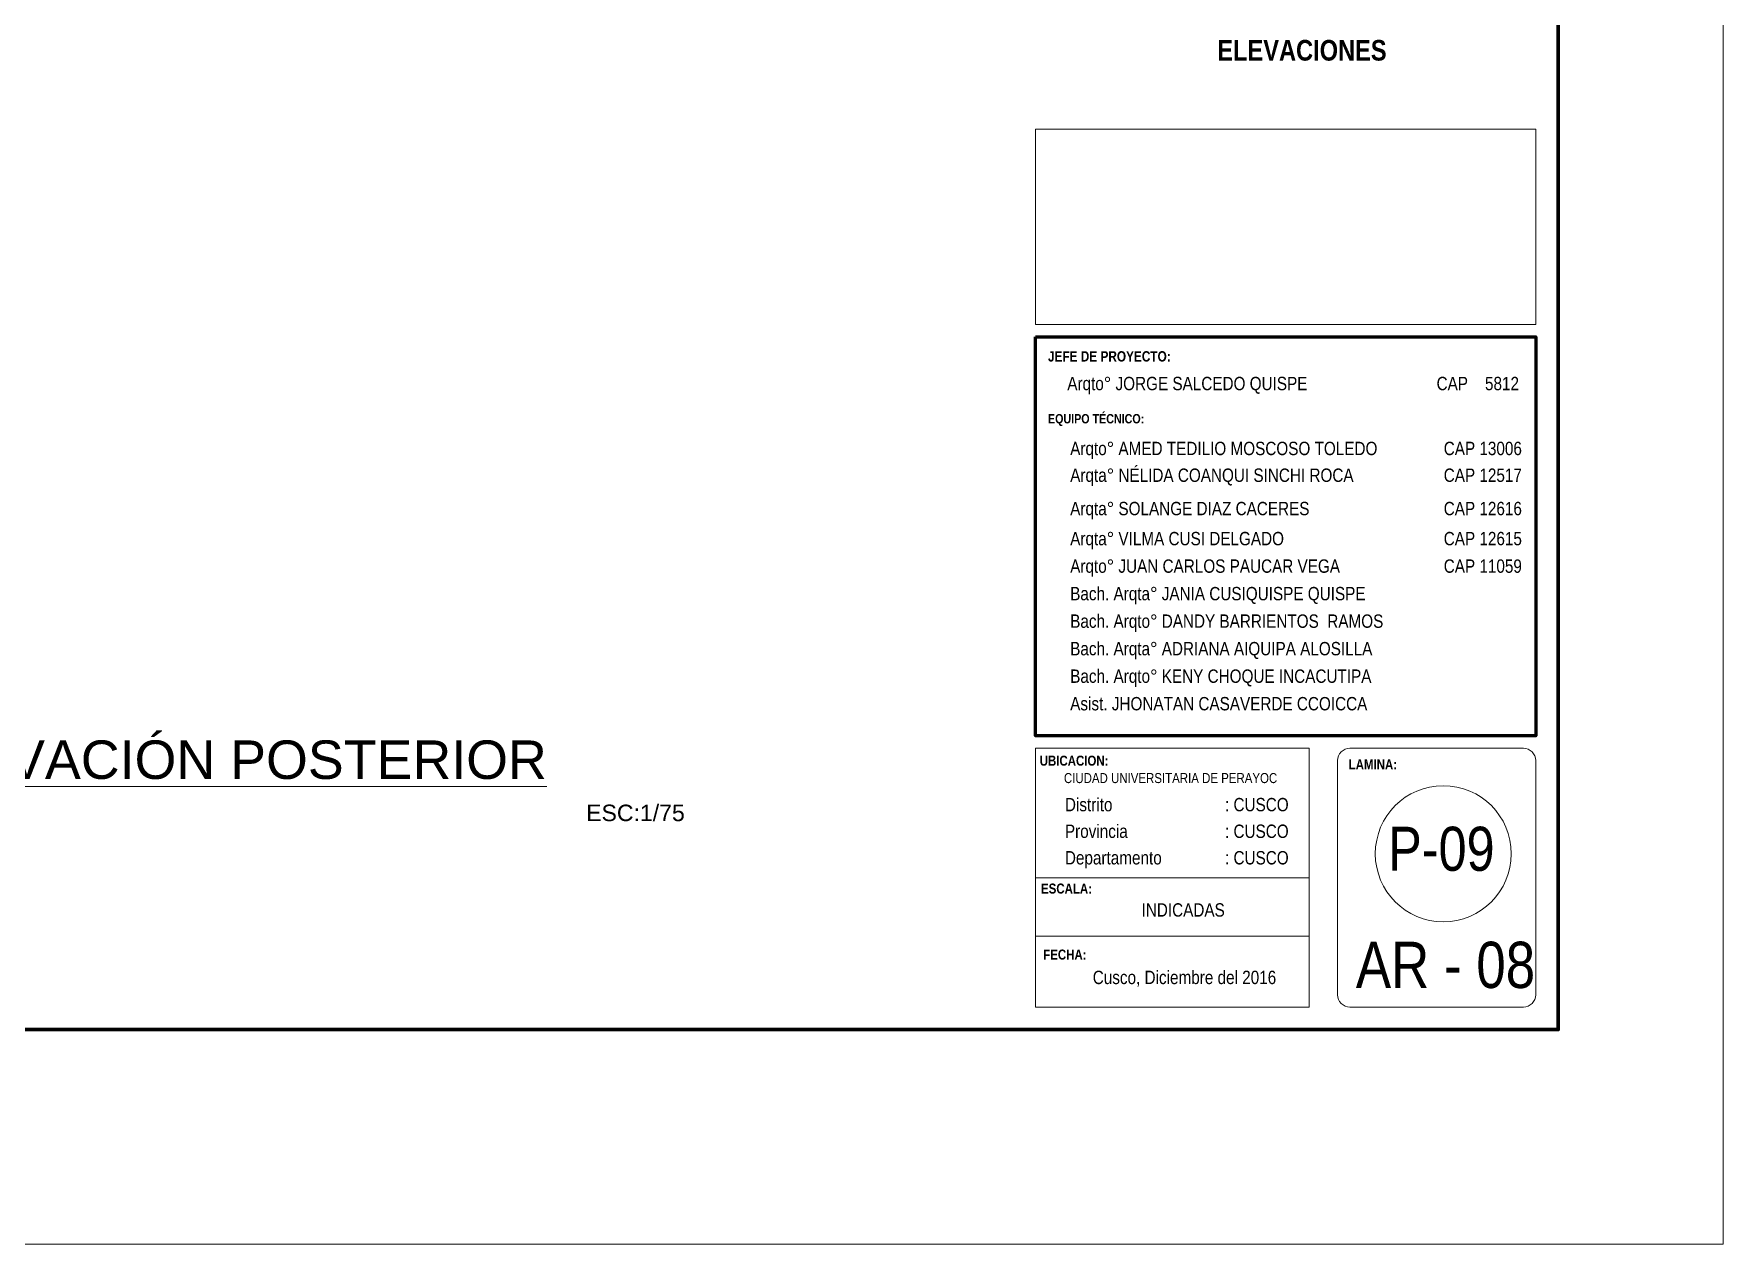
# Model space of a CAD drawing. Header units: inches. Extents: x 140 to 978, y -82 to 38.
# Drawn here: x 797.54 to 812.9, y -72.98 to -61.98 of the extents above; entities that cross this region are included whole.
import ezdxf

# ---------------------------------------------------------------- set-up
doc = ezdxf.new("R2010")
doc.units = ezdxf.units.IN
doc.header["$MEASUREMENT"] = 0
for name, color, linetype, lineweight in [('UNSAAC- ROTULO', 7, 'Continuous', 60), ('UNSAAC-TEXTOS', 250, 'Continuous', 0), ('UNSAAC-TEXTOS ROTULO', 7, 'Continuous', 15)]:
    doc.layers.add(name, color=color, linetype=linetype, lineweight=lineweight)
doc.styles.add('5mm', font='GOTHIC.TTF', dxfattribs={"height": 5})
doc.styles.get("Standard").update_dxf_attribs({"font": 'arial.ttf'})

msp = doc.modelspace()

# ---------------------------------------------------------------- linework, layer by layer
at = {"layer": 'UNSAAC- ROTULO', "color": 5, "lineweight": 0, "flags": 128}
msp.add_lwpolyline([(748.395, -27.226), (812.895, -27.226), (812.895, -72.976), (748.395, -72.976)], close=True, dxfattribs=at)
at = {"layer": 'UNSAAC- ROTULO', "lineweight": 70, "flags": 128}
msp.add_lwpolyline([(749.895, -28.276), (811.395, -28.276), (811.395, -71.026), (749.895, -71.026)], close=True, dxfattribs=at)
at = {"layer": 'UNSAAC- ROTULO'}
msp.add_lwpolyline([(806.642, -64.73), (811.19, -64.73), (811.19, -68.358), (806.642, -68.358)], close=True, dxfattribs=at)
at = {"layer": 'UNSAAC-TEXTOS ROTULO'}
for p, q in [((809.13, -68.47), (806.642, -68.47)), ((806.642, -68.582), (806.642, -70.709)), ((806.642, -69.646), (809.13, -69.646)), ((806.642, -70.177), (809.13, -70.177)), ((809.13, -70.821), (806.642, -70.821))]:
    msp.add_line(p, q, dxfattribs=at)
for points in [[(806.642, -62.844), (811.19, -62.844), (811.19, -64.618), (806.642, -64.618)], [(806.642, -68.47), (809.13, -68.47), (809.13, -70.821), (806.642, -70.821)]]:
    msp.add_lwpolyline(points, close=True, dxfattribs=at)
msp.add_lwpolyline([(809.501, -68.47), (811.078, -68.47, -0.414214), (811.19, -68.582), (811.19, -70.709, -0.414214), (811.078, -70.821), (809.501, -70.821, -0.414214), (809.389, -70.709), (809.389, -68.582, -0.414214)], format="xyb", close=True, dxfattribs=at)
msp.add_circle((810.35, -69.428), 0.618, dxfattribs=at)

# ---------------------------------------------------------------- texts
at = {"layer": 'UNSAAC-TEXTOS', "insert": (795.113, -69.134), "char_height": 0.28125, "attachment_point": 7}
msp.add_mtext_dynamic_manual_height_columns('\\pi1.2735;{\\H1.2444x;\\LELEVACIÓN POS\\H0.99996x;TERIOR\\l\\P\\pi7.4443;\\H0.42855x;ESC:1/75}', width=8.31617, gutter_width=12.5, heights=[0], dxfattribs=at)
at = {"layer": 'UNSAAC-TEXTOS ROTULO', "attachment_point": 1}
for s, width, heights, insert, char_height in [('\\pi0.75662;{\\fArial Narrow|b1|i0|c0|p34;ELEVACIONES}', 3.02641, [0], (807.539, -62.034), 0.1875), ('{\\fArial Narrow|b1|i0|c0|p34;JEFE DE PROYECTO:\\fArial Narrow|b0|i0|c0|p34; }', 1.10439, [0], (806.756, -64.862), 0.09375), ('{\\fArial Narrow|b0|i0|c0|p34; Arqto° JORGE SALCEDO QUISPE                        ^ICAP    5812}', 4.13257, [0], (806.893, -65.095), 0.12129), ('{\\fArial Narrow|b1|i0|c0|p34;EQUIPO TÉCNICO:\\fArial Narrow|b0|i0|c0|p34; }', 0.99498, [0], (806.756, -65.433), 0.0849), ('{\\fArial Narrow|b0|i0|c0|p34;Arqto° AMED TEDILIO MOSCOSO TOLEDO    ^ICAP 13006}', 4.09468, [0], (806.958, -65.685), 0.12129), ('{\\fArial Narrow|b0|i0|c0|p34;Arqta° NÉLIDA COANQUI SINCHI ROCA          ^ICAP 12517}', 4.09468, [0], (806.958, -65.928), 0.12129), ('{\\fArial Narrow|b0|i0|c0|p34;Arqta° SOLANGE DIAZ CACERES                    ^ICAP 12616}', 4.09468, [0], (806.958, -66.231), 0.12129), ('{\\fArial Narrow|b0|i0|c0|p34;Arqta° VILMA CUSI DELGADO                          ^ICAP 12615}', 4.0955, [0], (806.958, -66.504), 0.12129), ('{\\fArial Narrow|b0|i0|c0|p34;Arqto° JUAN CARLOS PAUCAR VEGA                        ^ICAP 11059}', 4.0955, [0], (806.958, -66.754), 0.12129), ('{\\fArial Narrow|b0|i0|c0|p34;Bach. Arqta° JANIA CUSIQUISPE QUISPE                         ^I}', 4.0955, [0], (806.958, -67.004), 0.12129), ('{\\fArial Narrow|b0|i0|c0|p34;Bach. Arqto° DANDY BARRIENTOS  RAMOS                      ^I}', 4.0955, [0], (806.958, -67.254), 0.12129), ('{\\fArial Narrow|b0|i0|c0|p34;Bach. Arqta° ADRIANA AIQUIPA ALOSILLA                         ^I}', 4.0955, [0], (806.958, -67.504), 0.12129), ('{\\fArial Narrow|b0|i0|c0|p34;Bach. Arqto° KENY CHOQUE INCACUTIPA                     ^I}', 4.0955, [0], (806.958, -67.754), 0.12129), ('{\\fArial Narrow|b0|i0|c0|p34;Asist. JHONATAN CASAVERDE CCOICCA                    ^I}', 4.0955, [0], (806.958, -68.004), 0.12129), ('\\pt0,0.13995;{\\fArial Narrow|b1|i0|c0|p34;\\H1.625x;UBICACION:\\H0.66665x; }', 0.45396, [0], (806.681, -68.537), 0.05598), ('\\pt0,0.13995;{\\fArial Narrow|b1|i0|c0|p34;\\H1.625x;LAMINA:}', 0.45396, [0], (809.49, -68.571), 0.05598), ('\\pt0,0.22742;{\\fArial Narrow|b0|i0|c0|p34;CIUDAD UNIVERSITARIA DE PERAYOC}', 3.19233, [0], (806.901, -68.695), 0.09097), ('{\\fArial Narrow|b0|i0|c0|p34;Distrito^I^I^I: CUSCO}', 3.34279, [0], (806.91, -68.921), 0.12129), ('{\\fArial Narrow|b0|i0|c0|p34;Provincia^I^I: CUSCO    }', 3.3432, [0], (806.91, -69.163), 0.12129), ('{\\fArial Narrow|b0|i0|c0|p34;Departamento^I^I: CUSCO    }', 3.34279, [0], (806.91, -69.404), 0.12129), ('{\\fArial Narrow|b1|i0|c0|p34;ESCALA:\\fArial Narrow|b0|i0|c0|p34; }', 0.65807, [0], (806.693, -69.699), 0.09097), ('{\\fArial Narrow|b0|i0|c0|p34;\\H1.0833x;INDICADAS  \\H0.9231x;  }', 1.05947, [0], (807.607, -69.878), 0.11196), ('{\\fArial Narrow|b1|i0|c0|p34;FECHA:\\fArial Narrow|b0|i0|c0|p34; }', 0.54372, [0.311], (806.713, -70.299), 0.09097), ('{\\fArial Narrow|b0|i0|c0|p34;Cusco, Diciembre del 2016    }', 2.75493, [0], (807.163, -70.491), 0.12129)]:
    msp.add_mtext_dynamic_manual_height_columns(s, width=width, gutter_width=12.5, heights=heights, dxfattribs=dict(at, insert=insert, char_height=char_height))
at = {"layer": 'UNSAAC-TEXTOS ROTULO', "char_height": 0.41985, "attachment_point": 1, "style": '5mm'}
for s, width, insert in [('{\\fArial Narrow|b0|i0|c0|p34;\\H0.95273x;P-09}', 0.63421, (809.849, -69.183)), ('{\\fArial Narrow|b0|i0|c0|p34;AR \\H0.99999x;- 08}', 1.83651, (809.555, -70.228))]:
    msp.add_mtext_dynamic_manual_height_columns(s, width=width, gutter_width=25, heights=[0], dxfattribs=dict(at, insert=insert))

doc.saveas('drawing.dxf')
